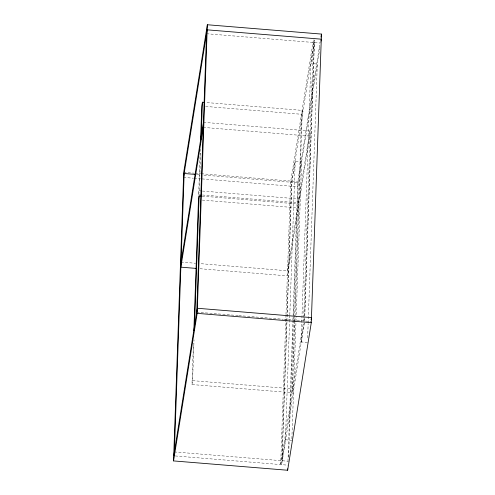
<?xml version="1.0" encoding="UTF-8"?>
<svg xmlns="http://www.w3.org/2000/svg" width="495" height="495" viewBox="0 0 495 495"><rect width="100%" height="100%" fill="white"/><g stroke="black" fill="none" stroke-linecap="round" stroke-linejoin="round"><path stroke-width="0.37" stroke-dasharray="2.48 1.86" d="M294.915 321.076L292.526 388.829L291.901 392.727L191.98 384.553L193.415 343.747M201.737 194.943L198.662 194.69L200.129 153.103M191.98 384.553L192.598 380.655L194.04 339.848M198.662 194.69L199.287 190.792L200.753 149.199M304.369 322.957L281.754 464.143L280.714 464.056L285.962 315.204M285.986 314.43L290.658 181.776L313.397 39.823M281.754 464.143L291.697 181.857L314.43 39.909M286.945 321.911L282.057 460.74L285.417 439.764L289.792 315.587M286.976 321.137L291.864 182.309L295.224 161.333L301.622 161.853L296.214 315.34M289.816 314.82L295.224 161.333M287.966 461.309L292.91 320.933M292.935 320.166L293.102 315.538M293.127 314.764L297.817 181.646L320.234 41.691M288.591 457.411L293.535 317.035M293.56 316.262L298.262 182.828L203.303 175.063M291.901 392.727L294.37 322.666M294.395 321.892L298.411 207.95L299.036 204.051L202.183 196.131M202.504 195.005L298.59 202.863L301.709 114.289L302.334 110.391L205.481 102.471M294.94 320.302L299.036 204.051M298.59 202.863L299.215 198.965L302.334 110.391M291.871 438.749L296.189 316.113M307.482 342.478L301.084 341.952L310.891 63.521L314.251 42.545L304.444 320.977M200.011 268.723L287.354 275.87L309.74 136.106L309.92 131.02L203.426 122.308M303.577 321.342L303.683 318.26M303.713 317.487L313.49 39.829M304.617 321.428L304.778 316.8M304.802 316.027L314.554 39.142M307.642 337.85L308.131 323.965M308.162 323.198L317.289 64.041L310.891 63.521M319.931 47.532L297.637 186.733L201.149 178.837M309.92 131.02L287.533 270.784L200.19 263.637M280.714 464.056L303.33 322.87M301.084 341.952L304.085 323.229M206.545 33.734L319.937 43.009M205.623 106.431L301.709 114.289M203.247 127.394L309.74 136.106M183.713 172.316L194.436 173.188M195.197 173.25L200.562 173.689M201.323 173.751L297.817 181.646M290.658 181.776L291.697 181.857M196.41 174.5L200.24 174.815M183.534 177.396L193.489 178.212M194.257 178.274L200.382 178.775M199.287 190.792L201.595 190.983M202.362 191.045L299.215 198.965M202.325 200.091L298.411 207.95M181.04 262.072L195.593 263.266M196.738 312.172L238.095 315.55M238.856 315.612L283.276 319.244M284.037 319.312L310.841 321.502M192.598 380.655L292.526 388.829M285.417 439.764L291.815 440.29M174.351 451.935L288.455 461.266M175.261 455.957L287.83 465.164"/><path stroke-width="0.74" d="M173.547 460.919L183.713 172.316L207.349 24.75L321.453 34.081L311.287 322.684L287.651 470.25L173.547 460.919L197.183 313.354L207.349 24.75M174.351 451.935L184.159 173.498L195.643 174.438M193.873 330.66L198.483 199.776L199.108 195.878L201.416 196.063M200.506 142.319L201.781 106.116L202.406 102.218L203.946 102.341M194.442 328.303L199.108 195.878M201.106 139.188L202.406 102.218M196.738 312.172L206.545 33.734M287.651 470.25L287.7 468.796M183.534 177.396L207.17 29.836L321.274 39.167L320.958 41.116M181.04 262.072L203.426 122.308M203.247 127.394L180.861 267.158L196.181 268.408M173.726 455.833L197.363 308.267L311.466 317.604L311.101 319.881M320.964 37.125L321.453 34.081M197.183 313.354L311.287 322.684"/></g></svg>
